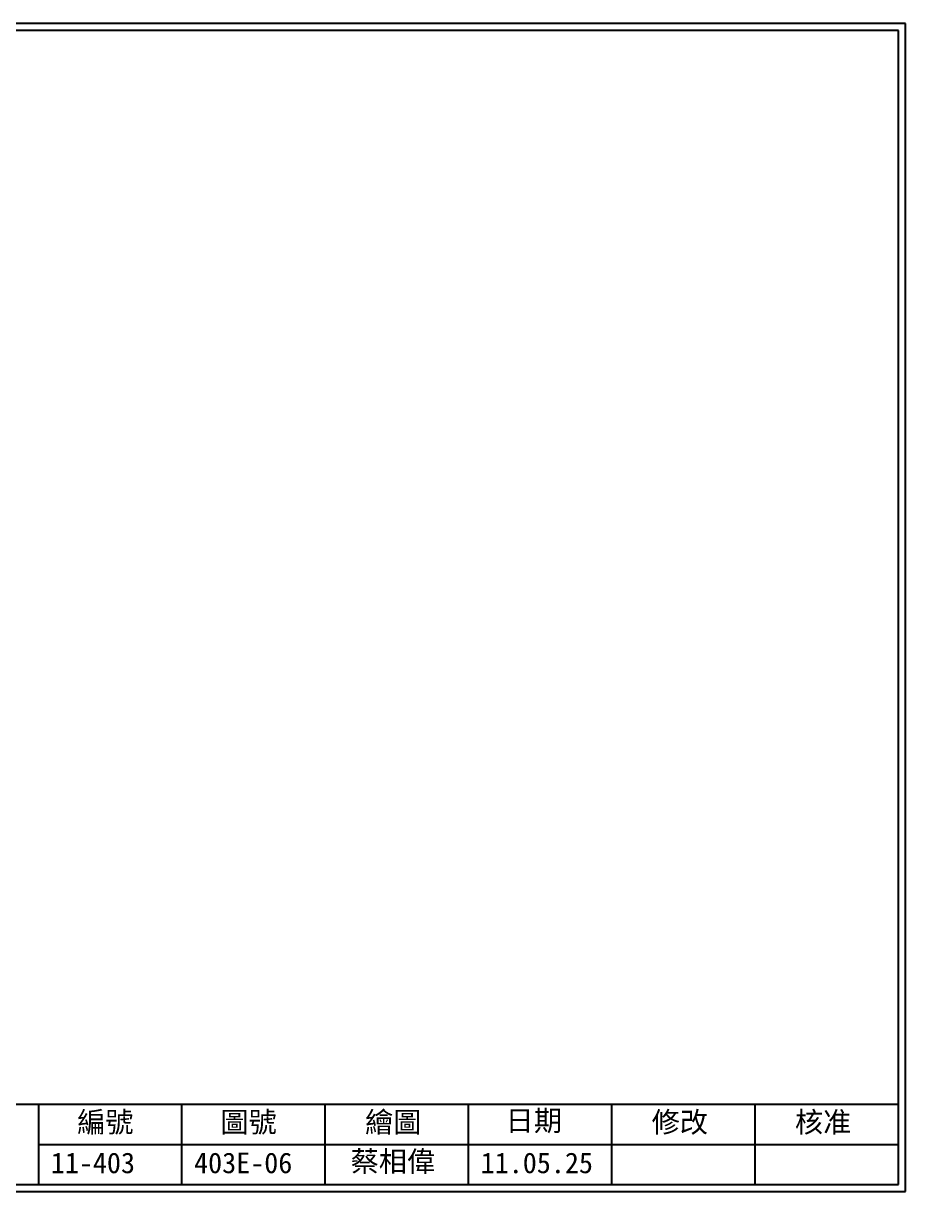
# Model space of a CAD drawing. Extents: x 10 to 297, y 3 to 207.
# Drawn here: x 143.1 to 297, y 3 to 207 of the extents above; entities that cross this region are included whole.
import ezdxf

# ---------------------------------------------------------------- set-up
doc = ezdxf.new("R2010")
doc.units = 0
doc.layers.add('圖框層', color=7, linetype='CONTINUOUS')
doc.styles.add('STSL', font='KAIU.TTF')

msp = doc.modelspace()

# ---------------------------------------------------------------- linework, layer by layer
at = {"layer": '圖框層', "color": 7}
for p, q in [((297, 206.97), (10, 206.97)), ((297, 3), (297, 206.97)), ((295.75, 205.72), (11.25, 205.72)), ((295.75, 4.25), (295.75, 205.72)), ((11.25, 18.25), (295.75, 18.25)), ((145.75, 4.25), (145.75, 18.25)), ((170.75, 4.25), (170.75, 18.25)), ((195.75, 4.25), (195.75, 18.25)), ((220.75, 4.25), (220.75, 18.25)), ((245.75, 4.25), (245.75, 18.25)), ((270.75, 4.25), (270.75, 18.25)), ((145.75, 11.25), (295.75, 11.25)), ((11.25, 4.25), (295.75, 4.25)), ((10, 3), (297, 3))]:
    msp.add_line(p, q, dxfattribs=at)

# ---------------------------------------------------------------- texts
at = {"layer": '圖框層', "color": 4, "style": 'STSL'}
for s, p in [('編號', (152.47, 13.34)), ('圖號', (177.47, 13.34)), ('繪圖', (202.69, 13.34)), ('日期', (227.22, 13.59)), ('修改', (252.69, 13.34)), ('核准', (277.69, 13.34)), ('蔡相偉', (200.18, 6.47)), ('11-403', (147.86, 6.22)), ('403E-06', (172.86, 6.22)), ('11.05.25', (222.86, 6.22))]:
    msp.add_text(s, height=3.6, dxfattribs=at).set_placement(p)

doc.saveas('drawing.dxf')
